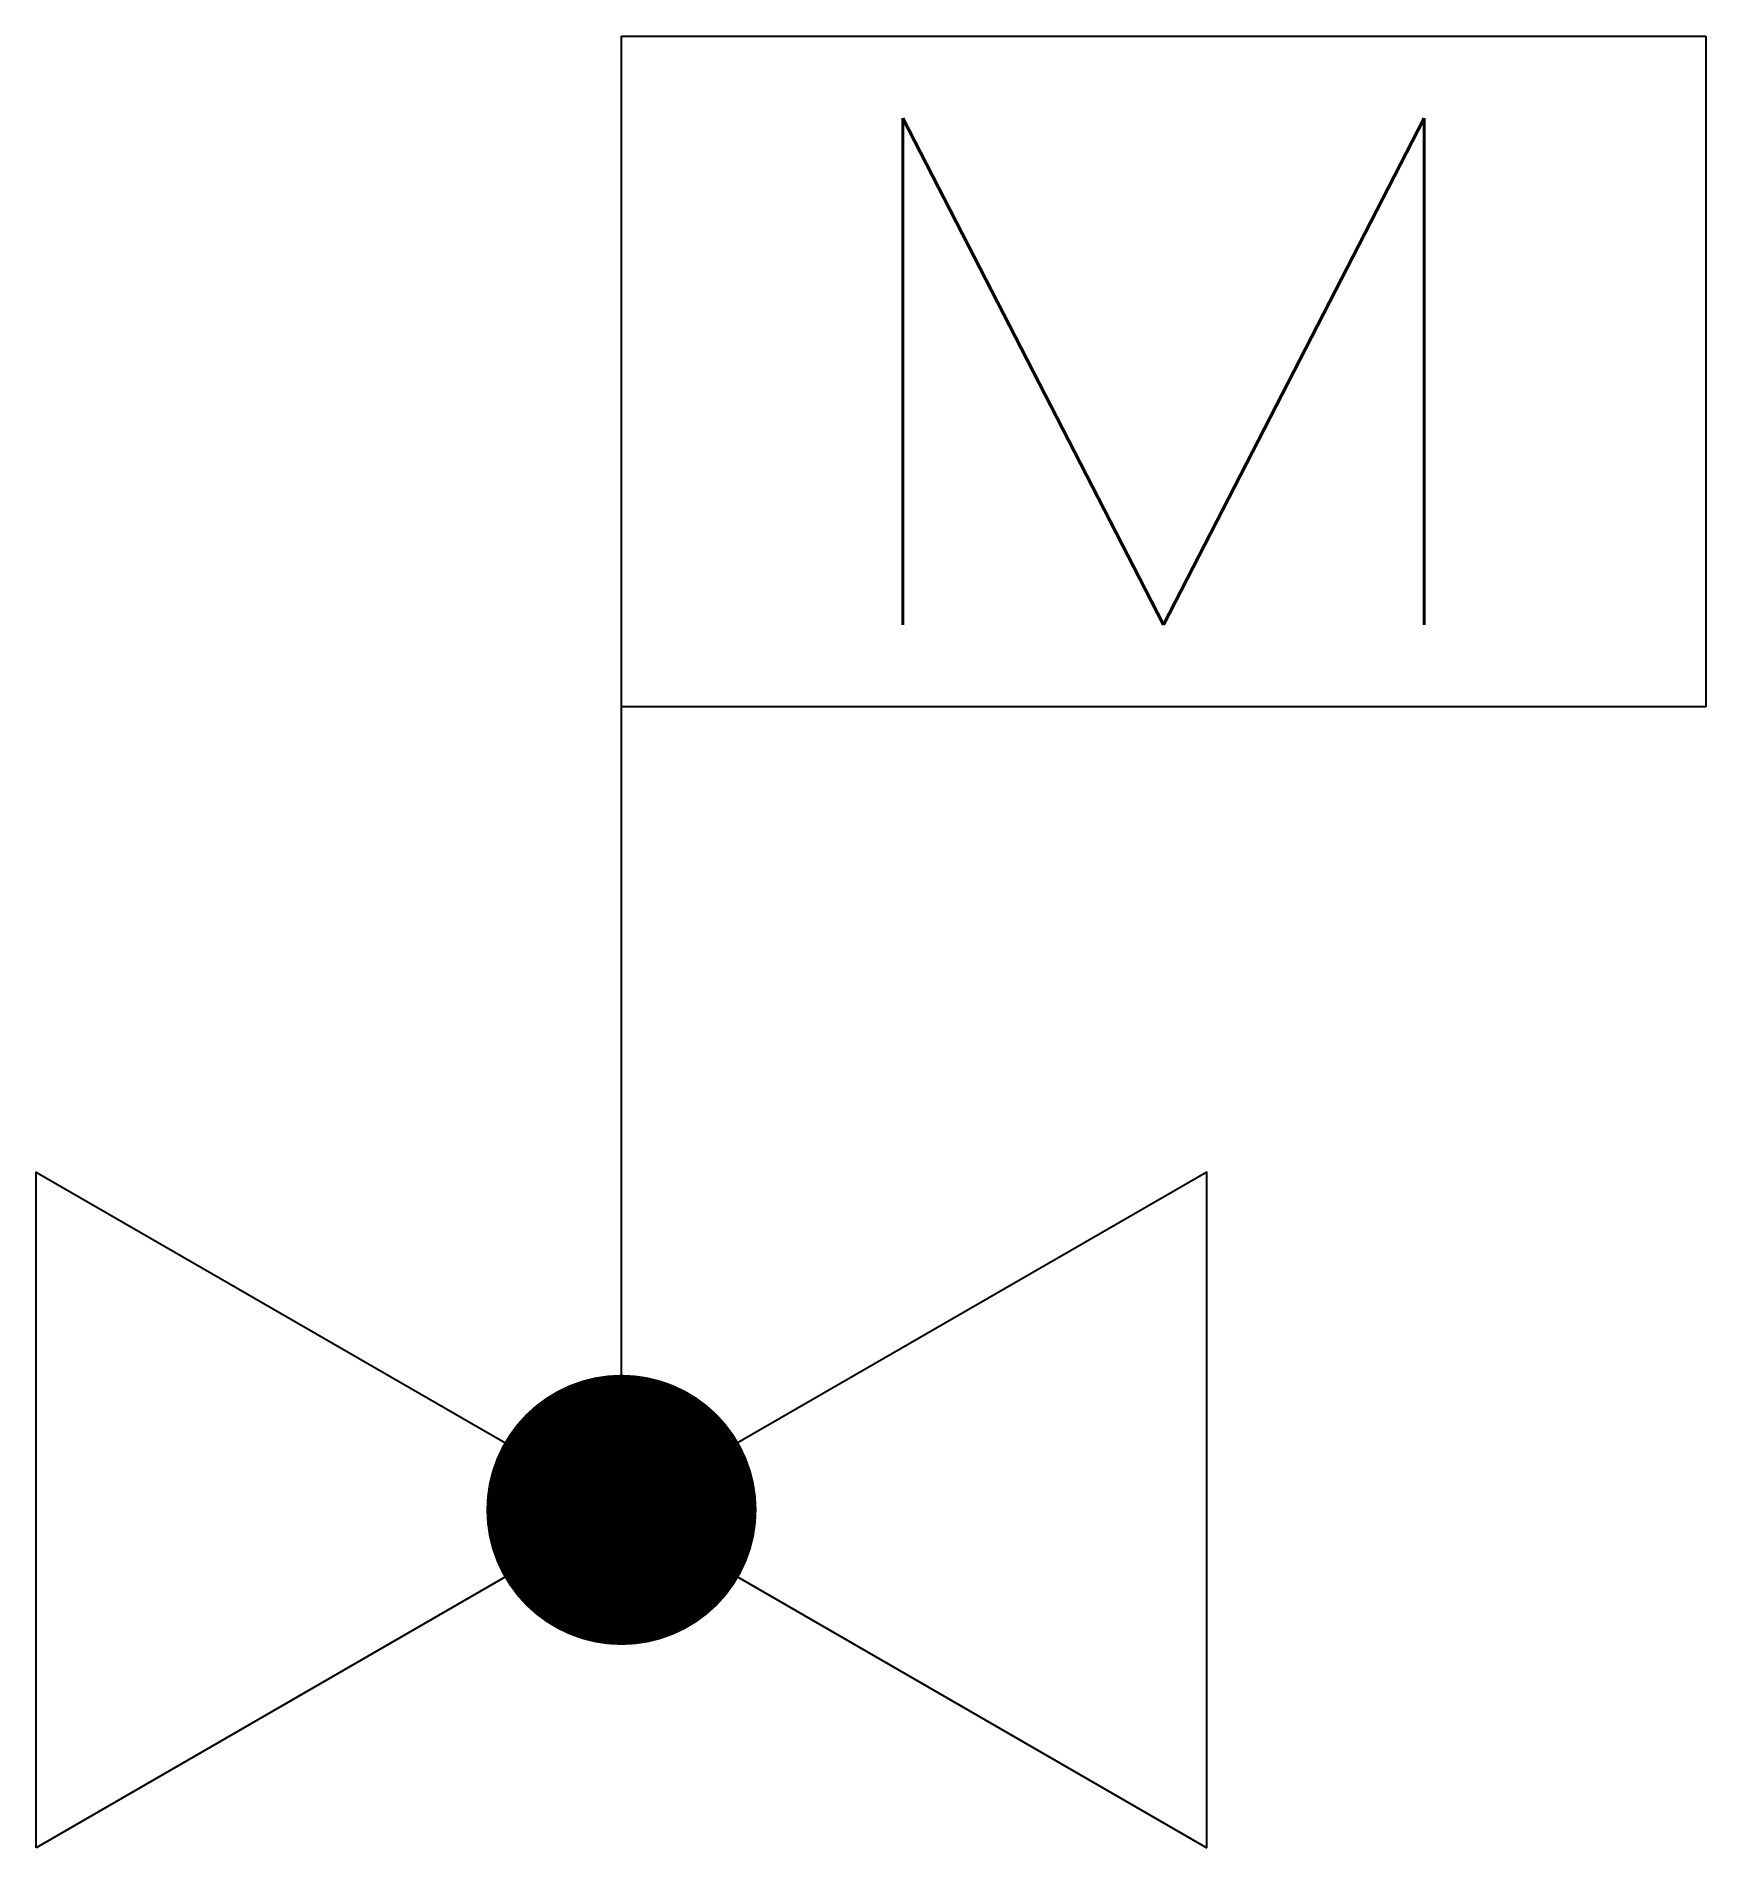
# Model space of a CAD drawing. Header units: millimetres. Extents: x -10132.305 to -10131.934, y 59.431 to 59.833.
import ezdxf
from ezdxf.enums import TextEntityAlignment as Align

# ---------------------------------------------------------------- set-up
doc = ezdxf.new("R2010")
doc.units = ezdxf.units.MM
doc.header["$LTSCALE"] = 10
doc.layers.add('Tub_Válvulas', color=2, linetype='Continuous')
doc.styles.add('R60', font='ROMANS.shx', dxfattribs={"height": 0.075})

msp = doc.modelspace()

# ---------------------------------------------------------------- linework, layer by layer
at = {"layer": 'Tub_Válvulas'}
for p, q in [((-10132.17503, 59.5062), (-10132.17503, 59.83332)), ((-10132.17503, 59.83332), (-10131.93435, 59.83332)), ((-10131.93435, 59.83332), (-10131.93435, 59.68447)), ((-10131.93435, 59.68447), (-10132.17503, 59.68447))]:
    msp.add_line(p, q, dxfattribs=at)
for points in [[(-10132.30493, 59.4312), (-10132.30493, 59.5812), (-10132.17503, 59.5062)], [(-10132.04512, 59.4312), (-10132.04512, 59.5812), (-10132.17503, 59.5062)]]:
    msp.add_lwpolyline(points, close=True, dxfattribs=at)
at = {"layer": 'Tub_Válvulas', "const_width": 0.03}
msp.add_lwpolyline([(-10132.19003, 59.5062, 1), (-10132.16003, 59.5062, 1)], format="xyb", close=True, dxfattribs=at)

# ---------------------------------------------------------------- texts
at = {"layer": 'Tub_Válvulas', "style": 'R60', "width": 1.5}
msp.add_text('M', height=0.1125, dxfattribs=at).set_placement((-10132.05469, 59.7589), align=Align.MIDDLE_CENTER)

doc.saveas('drawing.dxf')
